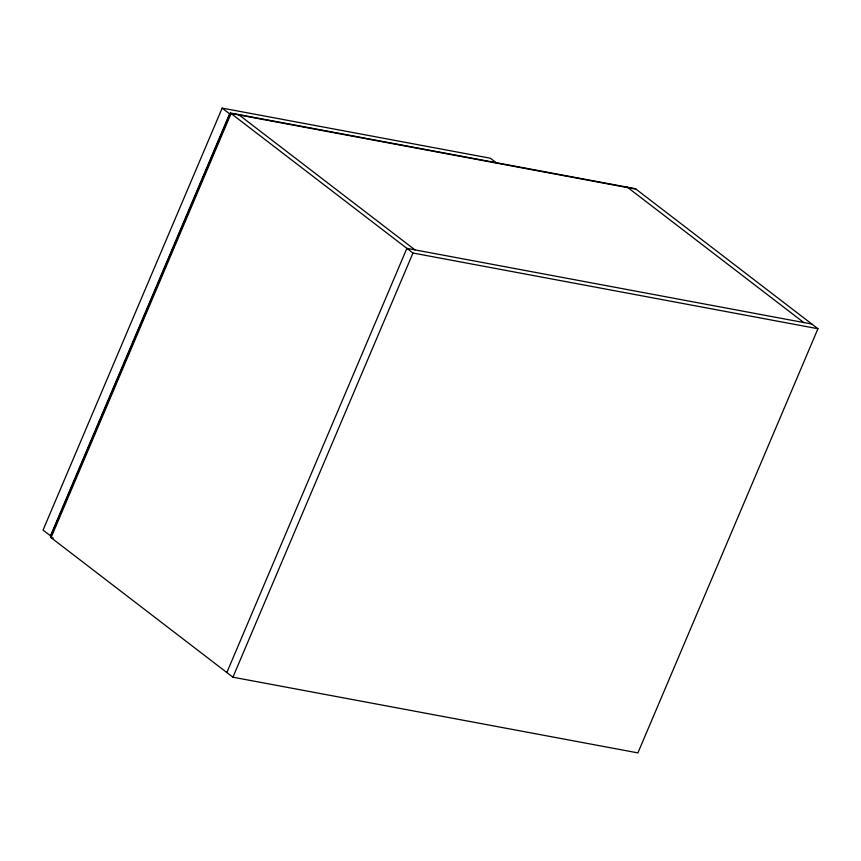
<?xml version="1.0" encoding="UTF-8"?>
<svg xmlns="http://www.w3.org/2000/svg" width="861" height="861" viewBox="0 0 861 861"><rect width="100%" height="100%" fill="white"/><g stroke="black" fill="none" stroke-linecap="round" stroke-linejoin="round"><path stroke-width="1.29" d="M222.17 108.109L43.05 530.096L50.487 535.8L229.607 113.813L222.17 108.109L490.361 158.23L496.732 163.127M230.414 112.985L50.368 537.146L232.922 677.198L637.904 752.891L817.95 328.73L635.386 188.677L230.414 112.985L412.968 253.037L817.95 328.73M226.841 672.538L406.887 248.366L811.869 324.059M232.922 677.198L412.968 253.037M636.064 189.194L231.092 113.501L51.036 537.673L53.35 538.103M627.292 187.16L803.765 322.541M238.508 114.502L414.991 249.884"/></g></svg>
